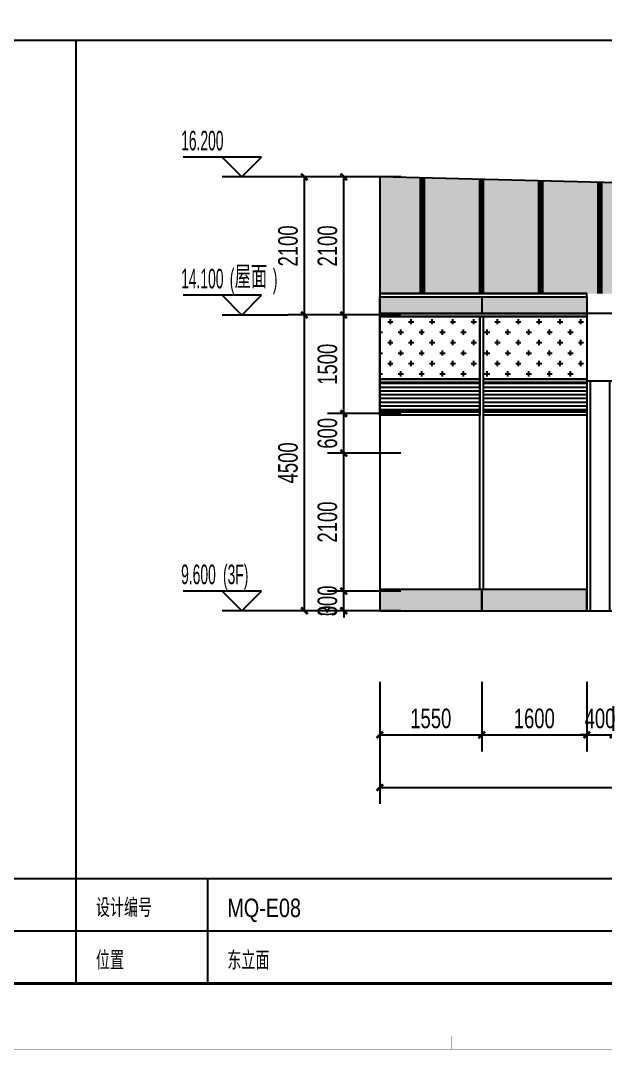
# Model space of a CAD drawing. Extents: x -483182 to 812890, y -390528 to -214858.
# Drawn here: x -268988 to -260089, y -353794 to -338144 of the extents above; entities that cross this region are included whole.
import ezdxf

# ---------------------------------------------------------------- set-up
doc = ezdxf.new("R2010")
doc.units = 0
doc.header["$LTSCALE"] = 1000
doc.header["$MEASUREMENT"] = 0
doc.linetypes.add('ACAD_ISO05W100', pattern=[34, 24, -3, 0.5, -3, 0.5, -3])
for name, color, linetype in [('01-标注_尺寸', 124, 'Continuous'), ('01-标注_标高', 200, 'Continuous'), ('01-标注_轴线坐标', 132, 'Continuous'), ('02-TEXT_标注', 130, 'Continuous'), ('05-填充_156', 156, 'Continuous'), ('05-填充_168', 168, 'Continuous'), ('05-填充_18', 18, 'Continuous'), ('A-0-图名图例', 2, 'Continuous'), ('A-C_幕墙龙骨', 133, 'Continuous'), ('A-C_窗', 140, 'Continuous'), ('D-铝板', 181, 'Continuous')]:
    doc.layers.add(name, color=color, linetype=linetype)
doc.styles.add('_TCH_DIM', font='ros.shx', dxfattribs={"width": 0.75, "bigfont": 'jd.shx'})
doc.styles.add('_TCH_DIM_T3', font='ros.shx', dxfattribs={"width": 0.705882, "bigfont": 'jd.shx'})
doc.dimstyles.new('_TCH_ARCH&&100', dxfattribs={"dimtxt": 297.5, "dimasz": 100, "dimexe": 250, "dimexo": 300, "dimgap": 100, "dimtad": 1, "dimdec": 0, "dimzin": 0, "dimdsep": 46, "dimtxsty": '_TCH_DIM_T3', "dimblk": 'ARCHTICK', "dimcen": 0.09, "dimclrt": 7, "dimazin": 2, "dimtfac": 1, "dimtdec": 0, "dimtix": 1, "dimtmove": 2, "dimatfit": 3, "dimfxl": 0, "dimtolj": 1, "dimtzin": 0, "dimarcsym": 0})

# ---------------------------------------------------------------- blocks, each defined once
blk = doc.blocks.new('图框-A1+1-4')
for points, const_width in [([(0, 0), (1051, 0), (1051, 594), (0, 594)], 0.05), ([(976, 584), (25, 584), (25, 10), (976, 10)], 0.5)]:
    blk.add_lwpolyline(points, close=True, dxfattribs=dict(const_width=const_width))
at = {"const_width": 0.05}
blk.add_lwpolyline([(525.5, 0), (525.5, 2)], dxfattribs=at)
blk = doc.blocks.new('jmhrsdhj')
for p, q in [((-200, 3500), (-200, 0)), ((-150, 3500), (-150, 0)), ((150, 0), (150, 3500)), ((200, 0), (200, 3500))]:
    blk.add_line(p, q)
blk.add_lwpolyline([(-200, 3500), (200, 3500), (200, 4525), (-200, 4525)], close=True)
blk = doc.blocks.new('*U186')
at = {"layer": '05-填充_168'}
h = blk.add_hatch(color=256, dxfattribs=at)
h.dxf.hatch_style = 1
h.paths.add_polyline_path([(0, 300), (3150, 300), (3150, 50), (0, 50)])
for points in [[(0, 350), (3150, 350)], [(0, 300), (3150, 300)], [(0, 50), (3150, 50)], [(0, 0), (3150, 0)]]:
    blk.add_lwpolyline(points)
for points in [[(0, 300), (3150, 300), (3150, 350), (0, 350)], [(0, 300), (3150, 300), (3150, 50), (0, 50)], [(3150, 0), (0, 0), (0, 50), (3150, 50)]]:
    blk.add_lwpolyline(points, close=True)
blk = doc.blocks.new('jdrestrea')
at = {"layer": '05-填充_156'}
h = blk.add_hatch(dxfattribs=at)
h.set_pattern_fill('CROSS', color=136, scale=100)
h.set_pattern_definition([(0, (-265776, 354870.43), (158.75, 158.75), [79.375, -238.125]), (90, (-265736.31, 354830.74), (-158.75, 158.75), [79.375, -238.125])])
h.paths.add_polyline_path([(1520, 6263), (680, 6283), (680, 4525), (1520, 4525)])
h.paths.add_polyline_path([(620, 6285), (0, 6300), (0, 4525), (620, 4525)])
h.paths.add_polyline_path([(2420, 6241), (1580, 6261), (1580, 4525), (2420, 4525)])
h.paths.add_polyline_path([(3320, 6218), (2480, 6239), (2480, 4525), (3150, 4525), (3320, 4525)])
h.paths.add_polyline_path([(4220, 6196), (3380, 6217), (3380, 4525), (3550, 4525), (4220, 4525)])
h.paths.add_polyline_path([(5120, 6174), (4280, 6195), (4280, 4525), (5120, 4525)])
h.paths.add_polyline_path([(6020, 6152), (5180, 6173), (5180, 4525), (6020, 4525)])
h.paths.add_polyline_path([(6920, 6130), (6080, 6151), (6080, 4525), (6920, 4525)])
h.paths.add_polyline_path([(7820, 6108), (6980, 6128), (6980, 4525), (7820, 4525)])
h.paths.add_polyline_path([(8720, 6086), (7880, 6106), (7880, 4525), (8720, 4525)])
h.paths.add_polyline_path([(9620, 6064), (8780, 6084), (8780, 4525), (9620, 4525)])
h.paths.add_polyline_path([(10520, 6041), (9680, 6062), (9680, 4525), (10520, 4525)])
h.paths.add_polyline_path([(11420, 6019), (10580, 6040), (10580, 4525), (11420, 4525)])
h.paths.add_polyline_path([(12320, 5997), (11480, 6018), (11480, 4525), (12150, 4525), (12320, 4525)])
h.paths.add_polyline_path([(13220, 5975), (12380, 5996), (12380, 4525), (12550, 4525), (13220, 4525)])
h.paths.add_polyline_path([(14120, 5953), (13280, 5974), (13280, 4525), (14120, 4525)])
h.paths.add_polyline_path([(15020, 5931), (14180, 5951), (14180, 4525), (15020, 4525)])
h.paths.add_polyline_path([(15920, 5909), (15080, 5929), (15080, 4525), (15920, 4525)])
h.paths.add_polyline_path([(16820, 5887), (15980, 5907), (15980, 4525), (16820, 4525)])
h.paths.add_polyline_path([(17720, 5864), (16880, 5885), (16880, 4525), (17720, 4525)])
h.paths.add_polyline_path([(18620, 5842), (17780, 5863), (17780, 4525), (18620, 4525)])
h.paths.add_polyline_path([(19520, 5820), (18680, 5841), (18680, 4525), (19520, 4525)])
h.paths.add_polyline_path([(20420, 5798), (19580, 5819), (19580, 4525), (20420, 4525)])
h.paths.add_polyline_path([(21320, 5776), (20480, 5797), (20480, 4525), (21150, 4525), (21320, 4525)])
h.paths.add_polyline_path([(22220, 5754), (21380, 5775), (21380, 4525), (21550, 4525), (22220, 4525)])
h.paths.add_polyline_path([(23120, 5732), (22280, 5752), (22280, 4525), (23120, 4525)])
h.paths.add_polyline_path([(24020, 5710), (23180, 5730), (23180, 4525), (24020, 4525)])
h.paths.add_polyline_path([(24920, 5688), (24080, 5708), (24080, 4525), (24920, 4525)])
h.paths.add_polyline_path([(25820, 5665), (24980, 5686), (24980, 4525), (25820, 4525)])
h.paths.add_polyline_path([(26720, 5643), (25880, 5664), (25880, 4525), (26720, 4525)])
h.paths.add_polyline_path([(27620, 5621), (26780, 5642), (26780, 4525), (27620, 4525)])
h.paths.add_polyline_path([(28520, 5599), (27680, 5620), (27680, 4525), (28520, 4525)])
h.paths.add_polyline_path([(29420, 5577), (28580, 5598), (28580, 4525), (29420, 4525)])
h.paths.add_polyline_path([(30320, 5555), (29480, 5575), (29480, 4525), (30150, 4525), (30320, 4525)])
h.paths.add_polyline_path([(31070, 5536), (30380, 5553), (30380, 4525), (30550, 4525), (31070, 4525)])
h.paths.add_polyline_path([(31820, 5518), (31130, 5535), (31130, 4525), (31820, 4525)])
h.paths.add_polyline_path([(32570, 5499), (31880, 5516), (31880, 4525), (32570, 4525)])
h.paths.add_polyline_path([(33320, 5481), (32630, 5498), (32630, 4525), (33320, 4525)])
h.paths.add_polyline_path([(34070, 5463), (33380, 5480), (33380, 4525), (34070, 4525)])
h.paths.add_polyline_path([(34820, 5444), (34130, 5461), (34130, 4525), (34820, 4525)])
h.paths.add_polyline_path([(35570, 5426), (34880, 5443), (34880, 4525), (35570, 4525)])
h.paths.add_polyline_path([(36320, 5407), (35630, 5424), (35630, 4525), (36320, 4525)])
h.paths.add_polyline_path([(37070, 5389), (36380, 5406), (36380, 4525), (37070, 4525)])
h.paths.add_polyline_path([(37820, 5370), (37130, 5387), (37130, 4525), (37820, 4525)])
h.paths.add_polyline_path([(38570, 5352), (37880, 5369), (37880, 4525), (38570, 4525)])
h.paths.add_polyline_path([(39320, 5334), (38630, 5351), (38630, 4525), (39320, 4525)])
h.paths.add_polyline_path([(40070, 5315), (39380, 5332), (39380, 4525), (40070, 4525)])
h = blk.add_hatch(dxfattribs=at)
h.set_pattern_fill('CROSS', color=136, scale=100)
h.set_pattern_definition([(0, (-31467, 315929.37), (158.75, 158.75), [79.375, -238.125]), (90, (-31427.32, 315889.69), (-158.75, 158.75), [79.375, -238.125])])
h.paths.add_polyline_path([(0, 4175), (1520, 4175), (1520, 3225), (0, 3225)])
h = blk.add_hatch(dxfattribs=at)
h.set_pattern_fill('CROSS', color=136, scale=100)
h.set_pattern_definition([(0, (-29837, 315929.37), (158.75, 158.75), [79.375, -238.125]), (90, (-29797.32, 315889.69), (-158.75, 158.75), [79.375, -238.125])])
h.paths.add_polyline_path([(1580, 4175), (3150, 4175), (3150, 3225), (1580, 3225)])
h = blk.add_hatch(dxfattribs=at)
h.set_pattern_fill('LINE', color=256, scale=60)
h.set_pattern_definition([(0, (1036, 2724.944), (0, 57.15), [])])
h.paths.add_polyline_path([(0, 3175), (1520, 3175), (1520, 2725), (0, 2725)])
h = blk.add_hatch(dxfattribs=at)
h.set_pattern_fill('LINE', color=256, scale=60)
h.set_pattern_definition([(0, (2666, 2724.944), (0, 57.15), [])])
h.paths.add_polyline_path([(1580, 3175), (3150, 3175), (3150, 2725), (1580, 2725)])
at = {"layer": '05-填充_168'}
h = blk.add_hatch(color=256, dxfattribs=at)
h.dxf.hatch_style = 1
h.paths.add_polyline_path([(0, -300), (1550, -300), (1550, 25), (0, 25)])
h.paths.add_polyline_path([(1550, -300), (3150, -300), (3150, 25), (1550, 25)])
h.paths.add_polyline_path([(3550, -300), (5150, -300), (5150, 25), (3550, 25)])
h.paths.add_polyline_path([(5150, -300), (6920, -300), (6920, 25), (5150, 25)])
h.paths.add_polyline_path([(8780, -300), (10550, -300), (10550, 25), (8780, 25)])
h.paths.add_polyline_path([(10550, -300), (12150, -300), (12150, 25), (10550, 25)])
h.paths.add_polyline_path([(12550, -300), (14150, -300), (14150, 25), (12550, 25)])
h.paths.add_polyline_path([(14150, -300), (15950, -300), (15950, 25), (14150, 25)])
h.paths.add_polyline_path([(15950, -300), (17750, -300), (17750, 25), (15950, 25)])
h.paths.add_polyline_path([(17750, -300), (19550, -300), (19550, 25), (17750, 25)])
h.paths.add_polyline_path([(19550, -300), (21150, -300), (21150, 25), (19550, 25)])
h.paths.add_polyline_path([(21550, -300), (23150, -300), (23150, 25), (21550, 25)])
h.paths.add_polyline_path([(23150, -300), (24950, -300), (24950, 25), (23150, 25)])
h.paths.add_polyline_path([(24950, -300), (26720, -300), (26720, 25), (24950, 25)])
h.paths.add_polyline_path([(28580, -300), (30150, -300), (30150, 25), (28580, 25)])
h.paths.add_polyline_path([(30550, -300), (31070, -300), (31070, 25), (30550, 25)])
h.paths.add_polyline_path([(34130, -300), (34850, -300), (34850, 25), (34130, 25)])
h.paths.add_polyline_path([(34850, -300), (35570, -300), (35570, 25), (34850, 25)])
h.paths.add_polyline_path([(38630, -300), (39350, -300), (39350, 25), (38630, 25)])
h.paths.add_polyline_path([(39350, -300), (40100, -300), (40100, 25), (39350, 25)])
h.paths.add_polyline_path([(40100, -300), (40686, -300), (40686, 25), (40100, 25)])
for points in [[(0, 4175), (1520, 4175), (1520, 3225), (0, 3225)], [(1580, 4175), (3150, 4175), (3150, 3225), (1580, 3225)], [(1520, 3175), (0, 3175), (0, 3225), (1520, 3225)], [(0, 3175), (1520, 3175), (1520, 2725), (0, 2725)], [(3150, 3175), (1580, 3175), (1580, 3225), (3150, 3225)], [(1580, 3175), (3150, 3175), (3150, 2725), (1580, 2725)], [(1520, 2675), (0, 2675), (0, 2725), (1520, 2725)], [(3150, 2675), (1580, 2675), (1580, 2725), (3150, 2725)]]:
    blk.add_lwpolyline(points, close=True)
for points in [[(0, 3225), (1520, 3225)], [(0, 3175), (1520, 3175)], [(1580, 3225), (3150, 3225)], [(1580, 3175), (3150, 3175)], [(0, -300), (1520, -300)]]:
    blk.add_lwpolyline(points)
at = {"layer": '05-填充_18', "const_width": 60}
for points in [[(650, 4525), (650, 6284)], [(1550, 4525), (1550, 6262)], [(2450, 4525), (2450, 6240)], [(3350, 4525), (3350, 6218)]]:
    blk.add_lwpolyline(points, dxfattribs=at)
at = {"layer": 'A-C_幕墙龙骨'}
for points in [[(620, 4525), (620, 6285)], [(680, 4525), (680, 6283)], [(1520, 4525), (1520, 6263)], [(1580, 4525), (1580, 6261)], [(2420, 4525), (2420, 6241)], [(2480, 4525), (2480, 6239)], [(3320, 4525), (3320, 6218)], [(3380, 4525), (3380, 6217)]]:
    blk.add_lwpolyline(points, dxfattribs=at)
at = {"layer": 'A-C_窗'}
for p, q in [((40686, 5300), (0, 6300)), ((0, 6300), (0, -300)), ((1550, 4475), (1550, 4225)), ((1520, 25), (1520, 4175)), ((1580, 25), (1580, 4175)), ((0, -300), (40686, -300))]:
    blk.add_line(p, q, dxfattribs=at)
for points in [[(0, -300), (1550, -300), (1550, 25), (0, 25)], [(1550, -300), (3150, -300), (3150, 25), (1550, 25)]]:
    blk.add_lwpolyline(points, close=True, dxfattribs=at)
blk.add_blockref('*U186', (0, 4175), dxfattribs=at)
at = {"layer": 'D-铝板'}
blk.add_blockref('jmhrsdhj', (3350, -300), dxfattribs=at)
blk = doc.blocks.new('_ArchTick')
at = {"color": 0, "linetype": 'ByBlock', "const_width": 0.4}
blk.add_lwpolyline([(-0.5, -0.5), (0.5, 0.5)], dxfattribs=at)
blk = doc.blocks.new('*D1495')
at = {"layer": '01-标注_尺寸', "color": 0, "lineweight": -2, "transparency": 16777216}
for p, q in [((-260371, -348202), (-260371, -349260)), ((-259971, -348202), (-259971, -349260)), ((-260371, -349010), (-260471, -349010)), ((-260371, -349010), (-259971, -349010)), ((-259971, -349010), (-259871, -349010))]:
    blk.add_line(p, q, dxfattribs=at)
at = {"layer": 'Defpoints', "color": 0, "transparency": 16777216}
for p in [(-260371, -347902), (-259971, -347902), (-259971, -349010)]:
    blk.add_point(p, dxfattribs=at)
at = {"layer": '01-标注_尺寸', "color": 0, "lineweight": -2, "transparency": 16777216, "xscale": 100, "yscale": 100, "zscale": 100}
blk.add_blockref('_ArchTick', (-260371, -349010), dxfattribs=at)
at = {"layer": '01-标注_尺寸', "color": 0, "lineweight": -2, "transparency": 16777216, "xscale": 100, "yscale": 100, "zscale": 100, "rotation": 180}
blk.add_blockref('_ArchTick', (-259971, -349010), dxfattribs=at)
at = {"layer": '01-标注_尺寸', "color": 7, "transparency": 16777216, "insert": (-260171, -348761), "char_height": 297.5, "attachment_point": 5, "style": '_TCH_DIM_T3'}
blk.add_mtext('\\A1;400', dxfattribs=at)
blk = doc.blocks.new('*D1496')
at = {"layer": '01-标注_尺寸', "color": 0, "lineweight": -2, "transparency": 16777216}
for p, q in [((-261971, -348202), (-261971, -349260)), ((-260371, -348202), (-260371, -349260)), ((-261971, -349010), (-260371, -349010))]:
    blk.add_line(p, q, dxfattribs=at)
at = {"layer": 'Defpoints', "color": 0, "transparency": 16777216}
for p in [(-261971, -347902), (-260371, -347902), (-260371, -349010)]:
    blk.add_point(p, dxfattribs=at)
at = {"layer": '01-标注_尺寸', "color": 0, "lineweight": -2, "transparency": 16777216, "xscale": 100, "yscale": 100, "zscale": 100, "rotation": 180}
blk.add_blockref('_ArchTick', (-261971, -349010), dxfattribs=at)
at = {"layer": '01-标注_尺寸', "color": 0, "lineweight": -2, "transparency": 16777216, "xscale": 100, "yscale": 100, "zscale": 100}
blk.add_blockref('_ArchTick', (-260371, -349010), dxfattribs=at)
at = {"layer": '01-标注_尺寸', "color": 7, "transparency": 16777216, "insert": (-261171, -348761), "char_height": 297.5, "attachment_point": 5, "style": '_TCH_DIM_T3'}
blk.add_mtext('\\A1;1600', dxfattribs=at)
blk = doc.blocks.new('*D1497')
at = {"layer": '01-标注_尺寸', "color": 0, "lineweight": -2, "transparency": 16777216}
for p, q in [((-263521, -348202), (-263521, -349260)), ((-261971, -348202), (-261971, -349260)), ((-263521, -349010), (-261971, -349010))]:
    blk.add_line(p, q, dxfattribs=at)
at = {"layer": 'Defpoints', "color": 0, "transparency": 16777216}
for p in [(-263521, -347902), (-261971, -347902), (-261971, -349010)]:
    blk.add_point(p, dxfattribs=at)
at = {"layer": '01-标注_尺寸', "color": 0, "lineweight": -2, "transparency": 16777216, "xscale": 100, "yscale": 100, "zscale": 100, "rotation": 180}
blk.add_blockref('_ArchTick', (-263521, -349010), dxfattribs=at)
at = {"layer": '01-标注_尺寸', "color": 0, "lineweight": -2, "transparency": 16777216, "xscale": 100, "yscale": 100, "zscale": 100}
blk.add_blockref('_ArchTick', (-261971, -349010), dxfattribs=at)
at = {"layer": '01-标注_尺寸', "color": 7, "transparency": 16777216, "insert": (-262746, -348761), "char_height": 297.5, "attachment_point": 5, "style": '_TCH_DIM_T3'}
blk.add_mtext('\\A1;1550', dxfattribs=at)
blk = doc.blocks.new('*D1498')
at = {"layer": '01-标注_尺寸', "color": 0, "lineweight": -2, "transparency": 16777216}
for p, q in [((-263521, -349002), (-263521, -350060)), ((-222836, -349002), (-222836, -350060)), ((-263521, -349810), (-222836, -349810))]:
    blk.add_line(p, q, dxfattribs=at)
at = {"layer": 'Defpoints', "color": 0, "transparency": 16777216}
for p in [(-263521, -348702), (-222836, -348702), (-222836, -349810)]:
    blk.add_point(p, dxfattribs=at)
at = {"layer": '01-标注_尺寸', "color": 0, "lineweight": -2, "transparency": 16777216, "xscale": 100, "yscale": 100, "zscale": 100, "rotation": 180}
blk.add_blockref('_ArchTick', (-263521, -349810), dxfattribs=at)
at = {"layer": '01-标注_尺寸', "color": 0, "lineweight": -2, "transparency": 16777216, "xscale": 100, "yscale": 100, "zscale": 100}
blk.add_blockref('_ArchTick', (-222836, -349810), dxfattribs=at)
at = {"layer": '01-标注_尺寸', "color": 7, "transparency": 16777216, "insert": (-243179, -349561), "char_height": 297.5, "attachment_point": 5, "style": '_TCH_DIM_T3'}
blk.add_mtext('\\A1;40686', dxfattribs=at)
blk = doc.blocks.new('*D1812')
at = {"layer": '01-标注_轴线坐标', "color": 0, "lineweight": -2, "transparency": 16777216}
for p, q in [((-264061, -342622), (-264920, -342622)), ((-264670, -347122), (-264670, -342622)), ((-264061, -347122), (-264920, -347122))]:
    blk.add_line(p, q, dxfattribs=at)
at = {"layer": 'Defpoints', "color": 0, "transparency": 16777216}
for p in [(-264670, -342622), (-263761, -342622), (-263761, -347122)]:
    blk.add_point(p, dxfattribs=at)
at = {"layer": '01-标注_轴线坐标', "color": 0, "lineweight": -2, "transparency": 16777216, "xscale": 100, "yscale": 100, "zscale": 100}
for p, rotation in [((-264670, -342622), 90), ((-264670, -347122), 270)]:
    blk.add_blockref('_ArchTick', p, dxfattribs=dict(at, rotation=rotation))
at = {"layer": '01-标注_轴线坐标', "color": 7, "transparency": 16777216, "insert": (-264918, -344872), "char_height": 297.5, "attachment_point": 5, "rotation": 90, "style": '_TCH_DIM_T3'}
blk.add_mtext('\\A1;4500', dxfattribs=at)
blk = doc.blocks.new('*D1813')
at = {"layer": '01-标注_轴线坐标', "color": 0, "lineweight": -2, "transparency": 16777216}
for p, q in [((-264061, -340522), (-264920, -340522)), ((-264670, -342622), (-264670, -340522)), ((-264061, -342622), (-264920, -342622))]:
    blk.add_line(p, q, dxfattribs=at)
at = {"layer": 'Defpoints', "color": 0, "transparency": 16777216}
for p in [(-264670, -340522), (-263761, -340522), (-263761, -342622)]:
    blk.add_point(p, dxfattribs=at)
at = {"layer": '01-标注_轴线坐标', "color": 0, "lineweight": -2, "transparency": 16777216, "xscale": 100, "yscale": 100, "zscale": 100}
for p, rotation in [((-264670, -340522), 90), ((-264670, -342622), 270)]:
    blk.add_blockref('_ArchTick', p, dxfattribs=dict(at, rotation=rotation))
at = {"layer": '01-标注_轴线坐标', "color": 7, "transparency": 16777216, "insert": (-264918, -341572), "char_height": 297.5, "attachment_point": 5, "rotation": 90, "style": '_TCH_DIM_T3'}
blk.add_mtext('\\A1;2100', dxfattribs=at)
blk = doc.blocks.new('*D1814')
at = {"layer": '01-标注_尺寸', "color": 0, "lineweight": -2, "transparency": 16777216}
for p, q in [((-263202, -347122), (-264320, -347122)), ((-263202, -347122), (-264320, -347122)), ((-264070, -347122), (-264070, -347022)), ((-264070, -347122), (-264070, -347222)), ((-264070, -347122), (-264070, -347122))]:
    blk.add_line(p, q, dxfattribs=at)
at = {"layer": 'Defpoints', "color": 0, "transparency": 16777216}
for p in [(-264070, -347122), (-262902, -347122), (-262902, -347122)]:
    blk.add_point(p, dxfattribs=at)
at = {"layer": '01-标注_尺寸', "color": 0, "lineweight": -2, "transparency": 16777216, "xscale": 100, "yscale": 100, "zscale": 100}
for rotation in [90, 270]:
    blk.add_blockref('_ArchTick', (-264070, -347122), dxfattribs=dict(at, rotation=rotation))
at = {"layer": '01-标注_尺寸', "color": 7, "transparency": 16777216, "insert": (-264318, -347122), "char_height": 297.5, "attachment_point": 5, "rotation": 90, "style": '_TCH_DIM_T3'}
blk.add_mtext('\\A1;0', dxfattribs=at)
blk = doc.blocks.new('*D1815')
at = {"layer": '01-标注_尺寸', "color": 0, "lineweight": -2, "transparency": 16777216}
for p, q in [((-264070, -346822), (-264070, -346722)), ((-263202, -346822), (-264320, -346822)), ((-264070, -347122), (-264070, -346822)), ((-263202, -347122), (-264320, -347122)), ((-264070, -347122), (-264070, -347222))]:
    blk.add_line(p, q, dxfattribs=at)
at = {"layer": 'Defpoints', "color": 0, "transparency": 16777216}
for p in [(-264070, -346822), (-262902, -346822), (-262902, -347122)]:
    blk.add_point(p, dxfattribs=at)
at = {"layer": '01-标注_尺寸', "color": 0, "lineweight": -2, "transparency": 16777216, "xscale": 100, "yscale": 100, "zscale": 100}
for p, rotation in [((-264070, -346822), 270), ((-264070, -347122), 90)]:
    blk.add_blockref('_ArchTick', p, dxfattribs=dict(at, rotation=rotation))
at = {"layer": '01-标注_尺寸', "color": 7, "transparency": 16777216, "insert": (-264318, -346972), "char_height": 297.5, "attachment_point": 5, "rotation": 90, "style": '_TCH_DIM_T3'}
blk.add_mtext('\\A1;300', dxfattribs=at)
blk = doc.blocks.new('*D1816')
at = {"layer": '01-标注_尺寸', "color": 0, "lineweight": -2, "transparency": 16777216}
for p, q in [((-263202, -344722), (-264320, -344722)), ((-264070, -346822), (-264070, -344722)), ((-263202, -346822), (-264320, -346822))]:
    blk.add_line(p, q, dxfattribs=at)
at = {"layer": 'Defpoints', "color": 0, "transparency": 16777216}
for p in [(-264070, -344722), (-262902, -344722), (-262902, -346822)]:
    blk.add_point(p, dxfattribs=at)
at = {"layer": '01-标注_尺寸', "color": 0, "lineweight": -2, "transparency": 16777216, "xscale": 100, "yscale": 100, "zscale": 100}
for p, rotation in [((-264070, -344722), 90), ((-264070, -346822), 270)]:
    blk.add_blockref('_ArchTick', p, dxfattribs=dict(at, rotation=rotation))
at = {"layer": '01-标注_尺寸', "color": 7, "transparency": 16777216, "insert": (-264318, -345772), "char_height": 297.5, "attachment_point": 5, "rotation": 90, "style": '_TCH_DIM_T3'}
blk.add_mtext('\\A1;2100', dxfattribs=at)
blk = doc.blocks.new('*D1817')
at = {"layer": '01-标注_尺寸', "color": 0, "lineweight": -2, "transparency": 16777216}
for p, q in [((-263202, -344122), (-264320, -344122)), ((-264070, -344722), (-264070, -344122)), ((-263202, -344722), (-264320, -344722))]:
    blk.add_line(p, q, dxfattribs=at)
at = {"layer": 'Defpoints', "color": 0, "transparency": 16777216}
for p in [(-264070, -344122), (-262902, -344122), (-262902, -344722)]:
    blk.add_point(p, dxfattribs=at)
at = {"layer": '01-标注_尺寸', "color": 0, "lineweight": -2, "transparency": 16777216, "xscale": 100, "yscale": 100, "zscale": 100}
for p, rotation in [((-264070, -344122), 90), ((-264070, -344722), 270)]:
    blk.add_blockref('_ArchTick', p, dxfattribs=dict(at, rotation=rotation))
at = {"layer": '01-标注_尺寸', "color": 7, "transparency": 16777216, "insert": (-264318, -344422), "char_height": 297.5, "attachment_point": 5, "rotation": 90, "style": '_TCH_DIM_T3'}
blk.add_mtext('\\A1;600', dxfattribs=at)
blk = doc.blocks.new('*D1818')
at = {"layer": '01-标注_尺寸', "color": 0, "lineweight": -2, "transparency": 16777216}
for p, q in [((-263202, -342622), (-264320, -342622)), ((-264070, -344122), (-264070, -342622)), ((-263202, -344122), (-264320, -344122))]:
    blk.add_line(p, q, dxfattribs=at)
at = {"layer": 'Defpoints', "color": 0, "transparency": 16777216}
for p in [(-264070, -342622), (-262902, -342622), (-262902, -344122)]:
    blk.add_point(p, dxfattribs=at)
at = {"layer": '01-标注_尺寸', "color": 0, "lineweight": -2, "transparency": 16777216, "xscale": 100, "yscale": 100, "zscale": 100}
for p, rotation in [((-264070, -342622), 90), ((-264070, -344122), 270)]:
    blk.add_blockref('_ArchTick', p, dxfattribs=dict(at, rotation=rotation))
at = {"layer": '01-标注_尺寸', "color": 7, "transparency": 16777216, "insert": (-264318, -343372), "char_height": 297.5, "attachment_point": 5, "rotation": 90, "style": '_TCH_DIM_T3'}
blk.add_mtext('\\A1;1500', dxfattribs=at)
blk = doc.blocks.new('*D1819')
at = {"layer": '01-标注_尺寸', "color": 0, "lineweight": -2, "transparency": 16777216}
for p, q in [((-263202, -340522), (-264320, -340522)), ((-264070, -342622), (-264070, -340522)), ((-263202, -342622), (-264320, -342622))]:
    blk.add_line(p, q, dxfattribs=at)
at = {"layer": 'Defpoints', "color": 0, "transparency": 16777216}
for p in [(-264070, -340522), (-262902, -340522), (-262902, -342622)]:
    blk.add_point(p, dxfattribs=at)
at = {"layer": '01-标注_尺寸', "color": 0, "lineweight": -2, "transparency": 16777216, "xscale": 100, "yscale": 100, "zscale": 100}
for p, rotation in [((-264070, -340522), 90), ((-264070, -342622), 270)]:
    blk.add_blockref('_ArchTick', p, dxfattribs=dict(at, rotation=rotation))
at = {"layer": '01-标注_尺寸', "color": 7, "transparency": 16777216, "insert": (-264318, -341572), "char_height": 297.5, "attachment_point": 5, "rotation": 90, "style": '_TCH_DIM_T3'}
blk.add_mtext('\\A1;2100', dxfattribs=at)

msp = doc.modelspace()

# ---------------------------------------------------------------- linework, layer by layer
at = {"layer": '01-标注_标高'}
for p, q in [((-265319.5, -340222.8), (-266514.5, -340222.8)), ((-265619.5, -340522.8), (-265919.5, -340222.8)), ((-265619.5, -340522.8), (-265319.5, -340222.8)), ((-264919.5, -340522.8), (-265919.5, -340522.8)), ((-265319.5, -342322.4), (-266514.5, -342322.4)), ((-265619.5, -342622.4), (-265919.5, -342322.4)), ((-265619.5, -342622.4), (-265319.5, -342322.4)), ((-264919.5, -342622.4), (-265919.5, -342622.4)), ((-265319.5, -346822.4), (-266514.5, -346822.4)), ((-265619.5, -347122.4), (-265919.5, -346822.4)), ((-265619.5, -347122.4), (-265319.5, -346822.4)), ((-264919.5, -347122.4), (-265919.5, -347122.4))]:
    msp.add_line(p, q, dxfattribs=at)
at = {"layer": 'A-0-图名图例'}
for p, q in [((-312480, -338441.9), (-217380, -338441.9)), ((-268141.5, -352791.9), (-268141.5, -338441.9)), ((-312480, -351191.9), (-217380, -351191.9)), ((-266141.5, -351191.9), (-266141.5, -352791.9)), ((-312480, -351991.9), (-217380, -351991.9))]:
    msp.add_line(p, q, dxfattribs=at)

# ---------------------------------------------------------------- block references
at = {"xscale": 100, "yscale": 100, "zscale": 100}
msp.add_blockref('图框-A1+1-4', (-314980, -353791.9), dxfattribs=at)
at = {"layer": 'A-C_窗'}
msp.add_blockref('jdrestrea', (-263521.5, -346822.4), dxfattribs=at)

# ---------------------------------------------------------------- texts
at = {"layer": '02-TEXT_标注', "style": '_TCH_DIM'}
for s, height, width, p in [('16.200', 297.5, 0.529412, (-266544.5, -340117.8)), ('14.100', 297.5, 0.529412, (-266544.5, -342217.4)), ('(', 297.5, 0.529412, (-265804.7, -342217.4)), ('屋面', 347.29, 0.75, (-265731.2, -342217.4)), (')', 297.5, 0.529412, (-265149.3, -342217.4)), ('9.600', 297.5, 0.529412, (-266544.5, -346717.4)), ('(3F)', 297.5, 0.529412, (-265907.4, -346717.4))]:
    msp.add_text(s, height=height, dxfattribs=dict(at, width=width)).set_placement(p)
at = {"layer": '02-TEXT_标注', "linetype": 'ACAD_ISO05W100', "style": '_TCH_DIM', "width": 0.8}
for s, p in [('设计编号', (-267841.5, -351780.4)), ('MQ-E08', (-265841.5, -351781.9)), ('位置', (-267841.5, -352581.9)), ('东立面', (-265841.5, -352581.9))]:
    msp.add_text(s, height=281.25, dxfattribs=at).set_placement(p)

# ---------------------------------------------------------------- dimensions: what is measured, and where the dimension line sits
at = {"layer": '01-标注_尺寸'}
for p1, p2, distance, picture, middle in [((-262902.2, -342622.4), (-262902.2, -340522.4), 1167.3, '*D1819', (-264318.3, -341572.4)), ((-262902.2, -344122.1), (-262902.2, -342622.4), 1167.3, '*D1818', (-264318.3, -343372.3)), ((-262902.2, -344722.5), (-262902.2, -344122.1), 1167.3, '*D1817', (-264318.3, -344422.3)), ((-262902.2, -346822.4), (-262902.2, -344722.5), 1167.3, '*D1816', (-264318.3, -345772.5)), ((-262902.2, -347122.4), (-262902.2, -346822.4), 1167.3, '*D1815', (-264318.3, -346972.4)), ((-262902.2, -347122.5), (-262902.2, -347122.4), 1167.3, '*D1814', (-264318.3, -347122.5)), ((-263521.5, -347901.5), (-261971.5, -347901.5), -1108.7, '*D1497', (-262746.5, -348761.5)), ((-261971.5, -347901.5), (-260371.5, -347901.5), -1108.7, '*D1496', (-261171.5, -348761.5)), ((-260371.5, -347901.5), (-259971.5, -347901.5), -1108.7, '*D1495', (-260171.5, -348761.5)), ((-263521.5, -348701.5), (-222835.6, -348701.5), -1108.7, '*D1498', (-243178.6, -349561.5))]:
    dim = msp.add_aligned_dim(p1=p1, p2=p2, distance=distance, dimstyle='_TCH_ARCH&&100', dxfattribs=at)
    dim.commit()
    dim.dimension.update_dxf_attribs({"geometry": picture, "text_midpoint": middle})
at = {"layer": '01-标注_轴线坐标'}
for p1, p2, picture, middle in [((-263760.8, -342622.4), (-263760.8, -340522.4), '*D1813', (-264918.3, -341572.4)), ((-263760.8, -347122.4), (-263760.8, -342622.4), '*D1812', (-264918.3, -344872.4))]:
    dim = msp.add_aligned_dim(p1=p1, p2=p2, distance=908.7, dimstyle='_TCH_ARCH&&100', dxfattribs=at)
    dim.commit()
    dim.dimension.update_dxf_attribs({"geometry": picture, "text_midpoint": middle})

doc.saveas('drawing.dxf')
